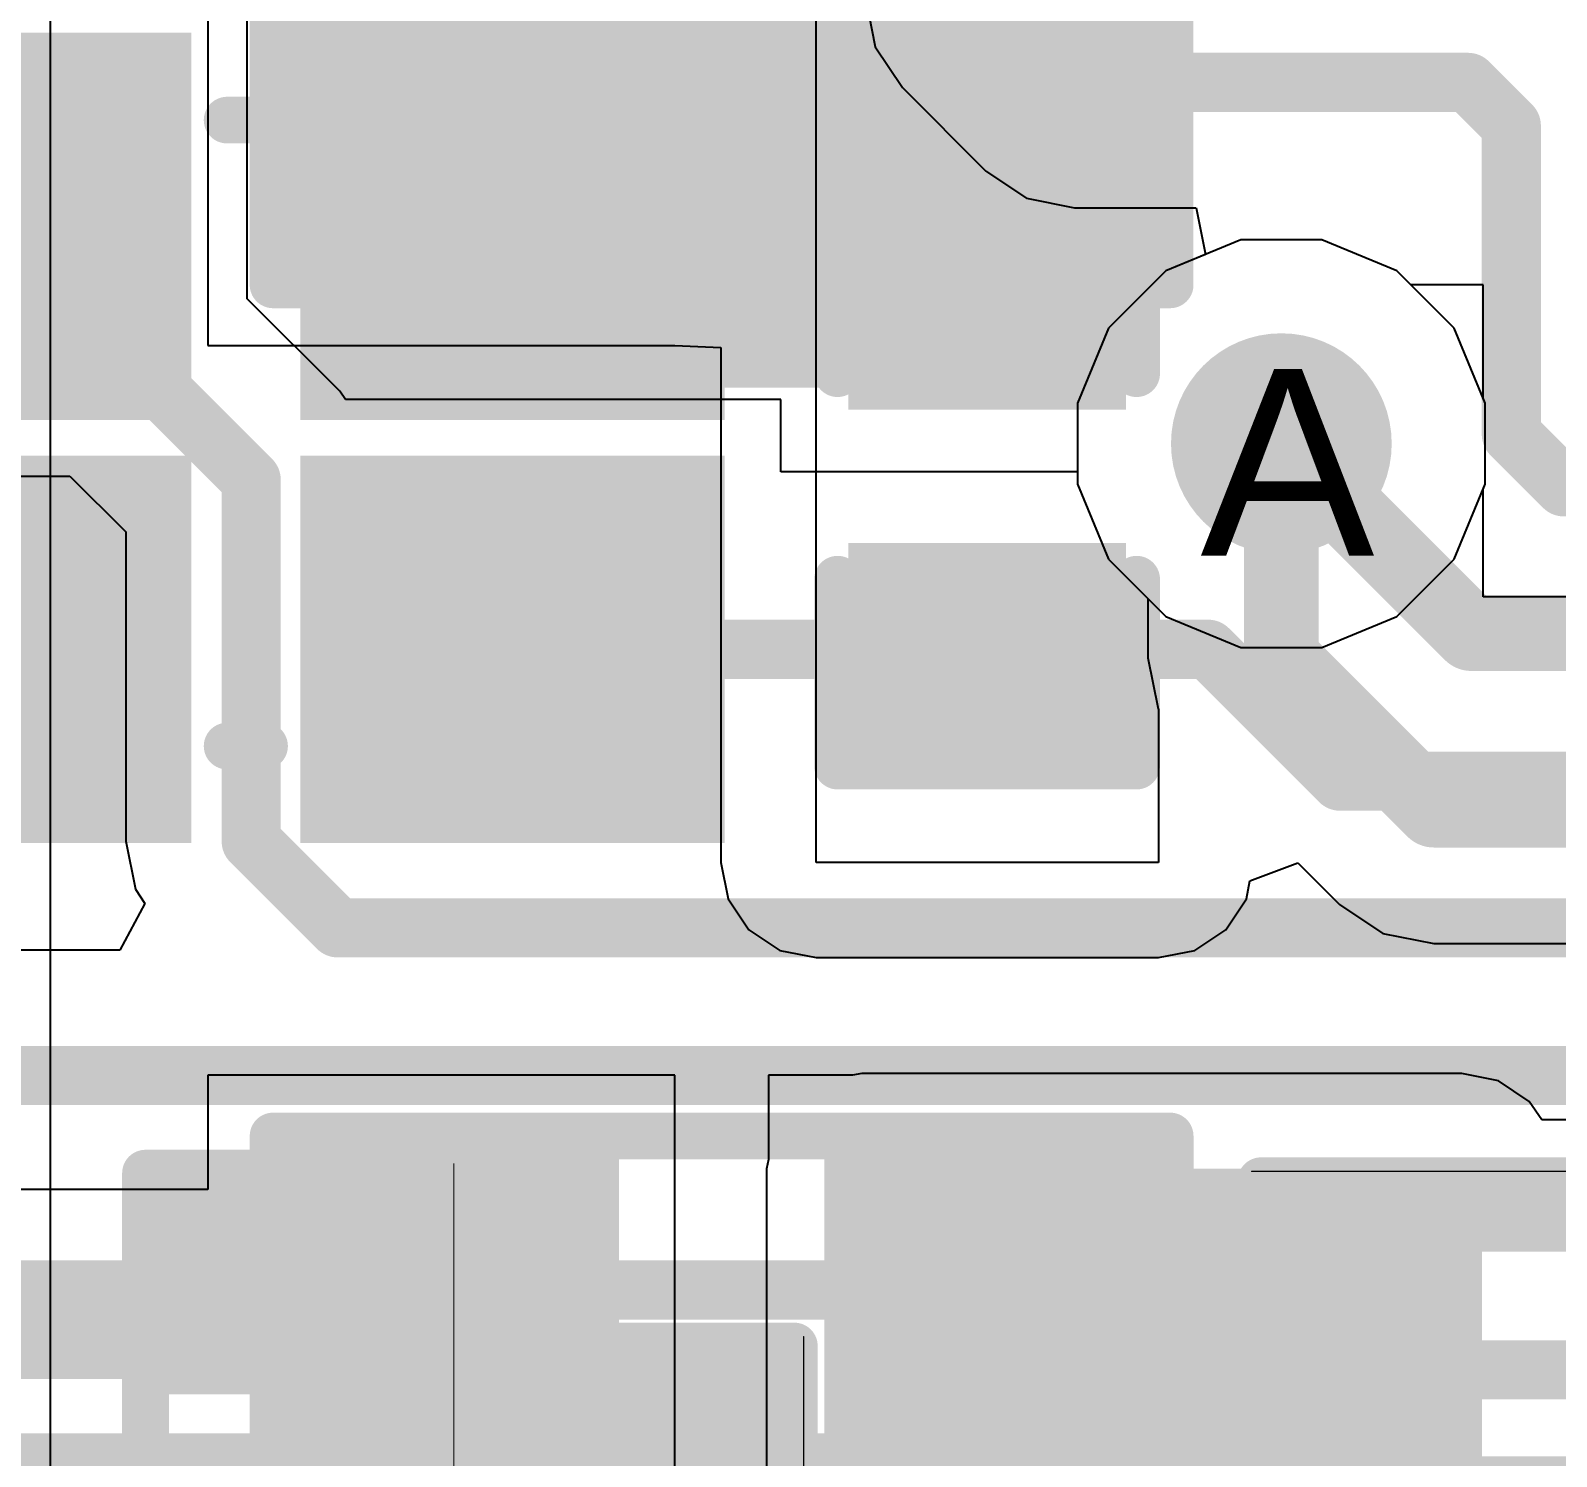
# Model space of a CAD drawing. Header units: inches. Extents: x 0 to 5271, y 0 to 5417.
# Drawn here: x 123.223 to 127.371, y 83.985 to 87.861 of the extents above; entities that cross this region are included whole.
import ezdxf

# ---------------------------------------------------------------- set-up
doc = ezdxf.new("R2010")
doc.units = ezdxf.units.IN
for name, color, linetype in [('Bottom Layer', 5, 'Continuous'), ('Bottom Overlay', 54, 'Continuous'), ('Bottom Paste', 16, 'Continuous'), ('Bottom Solder', 6, 'Continuous'), ('Drill Drawing', 1, 'Continuous'), ('L2_GND1', 16, 'Continuous'), ('L3_SIG1', 76, 'Continuous'), ('L4_PWR', 90, 'Continuous'), ('L5_GND2', 156, 'Continuous'), ('L6_SIG2', 130, 'Continuous'), ('L7_GND3', 216, 'Continuous'), ('Top Layer', 1, 'Continuous'), ('Top Overlay', 2, 'Continuous'), ('Top Paste', 8, 'Continuous'), ('Top Solder', 216, 'Continuous'), ('Via Holes', 16, 'Continuous')]:
    doc.layers.add(name, color=color, linetype=linetype)
doc.styles.add('Arial', font='', dxfattribs={"height": 0.2})
doc.styles.get('Arial').set_extended_font_data('Arial')

# ---------------------------------------------------------------- blocks, each defined once
blk = doc.blocks.new('R___0603_6')
at = {"layer": 'Top Layer'}
for points in [[(-0.381, 0.4445), (-0.381, -0.4445), (-1.143, -0.4445), (-1.143, 0.4445)], [(1.143, 0.4445), (1.143, -0.4445), (0.381, -0.4445), (0.381, 0.4445)]]:
    blk.add_hatch(color=1, dxfattribs=at).paths.add_polyline_path(points)
at = {"layer": 'Top Paste'}
for points in [[(-0.381, 0.4445), (-0.381, -0.4445), (-1.143, -0.4445), (-1.143, 0.4445)], [(1.143, 0.4445), (1.143, -0.4445), (0.381, -0.4445), (0.381, 0.4445)]]:
    blk.add_hatch(color=8, dxfattribs=at).paths.add_polyline_path(points)
at = {"layer": 'Top Solder'}
for points in [[(-0.2794, 0.5461), (-0.2794, -0.5461), (-1.2446, -0.5461), (-1.2446, 0.5461)], [(1.2446, 0.5461), (1.2446, -0.5461), (0.2794, -0.5461), (0.2794, 0.5461)]]:
    blk.add_hatch(color=216, dxfattribs=at).paths.add_polyline_path(points)
at = {"layer": 'Top Overlay'}
for points in [[(-1.2192, -0.5334, 0.127, 0.127, 0), (-1.2192, 0.5334, 0.127, 0.127, 0)], [(-1.2192, 0.5334, 0.127, 0.127, 0), (1.2192, 0.5334, 0.127, 0.127, 0)], [(1.2192, -0.5334, 0.127, 0.127, 0), (1.2192, 0.5334, 0.127, 0.127, 0)], [(-1.2192, -0.5334, 0.127, 0.127, 0), (1.2192, -0.5334, 0.127, 0.127, 0)]]:
    blk.add_lwpolyline(points, format="xyseb", dxfattribs=at)
for points in [[(-1.25095, 0.5334, 0.0635, 0.0635, 1), (-1.18745, 0.5334, 0.0635, 0.0635, 1)], [(-1.25095, 0.5334, 0.0635, 0.0635, 1), (-1.18745, 0.5334, 0.0635, 0.0635, 1)], [(1.18745, 0.5334, 0.0635, 0.0635, 1), (1.25095, 0.5334, 0.0635, 0.0635, 1)], [(1.18745, 0.5334, 0.0635, 0.0635, 1), (1.25095, 0.5334, 0.0635, 0.0635, 1)], [(-1.25095, -0.5334, 0.0635, 0.0635, 1), (-1.18745, -0.5334, 0.0635, 0.0635, 1)], [(-1.25095, -0.5334, 0.0635, 0.0635, 1), (-1.18745, -0.5334, 0.0635, 0.0635, 1)], [(1.18745, -0.5334, 0.0635, 0.0635, 1), (1.25095, -0.5334, 0.0635, 0.0635, 1)], [(1.18745, -0.5334, 0.0635, 0.0635, 1), (1.25095, -0.5334, 0.0635, 0.0635, 1)]]:
    blk.add_lwpolyline(points, format="xyseb", close=True, dxfattribs=at)
blk = doc.blocks.new('Q22FA12800090_B_413')
at = {"layer": 'Bottom Layer'}
for points in [[(-0.475, 1.575), (0.475, 1.575), (0.475, 0.725), (-0.475, 0.725)], [(0.975, 1.575), (1.925, 1.575), (1.925, 0.725), (0.975, 0.725)], [(-0.475, 0.425), (0.475, 0.425), (0.475, -0.425), (-0.475, -0.425)], [(0.975, 0.425), (1.925, 0.425), (1.925, -0.425), (0.975, -0.425)]]:
    blk.add_hatch(color=5, dxfattribs=at).paths.add_polyline_path(points)
at = {"layer": 'Bottom Paste'}
for points in [[(-0.475, 1.575), (0.475, 1.575), (0.475, 0.725), (-0.475, 0.725)], [(0.975, 1.575), (1.925, 1.575), (1.925, 0.725), (0.975, 0.725)], [(-0.475, 0.425), (0.475, 0.425), (0.475, -0.425), (-0.475, -0.425)], [(0.975, 0.425), (1.925, 0.425), (1.925, -0.425), (0.975, -0.425)]]:
    blk.add_hatch(color=16, dxfattribs=at).paths.add_polyline_path(points)
at = {"layer": 'Bottom Solder'}
for points in [[(-0.5766, 1.6766), (0.5766, 1.6766), (0.5766, 0.6234), (-0.5766, 0.6234)], [(0.8734, 1.6766), (2.0266, 1.6766), (2.0266, 0.6234), (0.8734, 0.6234)], [(-0.5766, 0.5266), (0.5766, 0.5266), (0.5766, -0.5266), (-0.5766, -0.5266)], [(0.8734, 0.5266), (2.0266, 0.5266), (2.0266, -0.5266), (0.8734, -0.5266)]]:
    blk.add_hatch(color=6, dxfattribs=at).paths.add_polyline_path(points)
at = {"layer": 'Bottom Overlay'}
for points in [[(0.7758, 1.4132, 0.127, 0.127, 0), (0.6742, 1.4132, 0.127, 0.127, 0)], [(-0.6974, 0.0416, 0.127, 0.127, 0), (-0.6974, -0.1108, 0.127, 0.127, 0)], [(-0.6212, -0.0346, 0.127, 0.127, 0), (-0.6974, 0.0416, 0.127, 0.127, 0)], [(-0.6212, -0.0346, 0.127, 0.127, 0), (-0.6974, -0.1108, 0.127, 0.127, 0)], [(0.7758, -0.2886, 0.127, 0.127, 0), (0.6742, -0.2886, 0.127, 0.127, 0)]]:
    blk.add_lwpolyline(points, format="xyseb", dxfattribs=at)
for points in [[(0.6425, 1.4132, 0.0635, 0.0635, 1), (0.706, 1.4132, 0.0635, 0.0635, 1)], [(0.7441, 1.4132, 0.0635, 0.0635, 1), (0.8076, 1.4132, 0.0635, 0.0635, 1)], [(-0.7291, 0.0416, 0.0635, 0.0635, 1), (-0.6656, 0.0416, 0.0635, 0.0635, 1)], [(-0.7291, 0.0416, 0.0635, 0.0635, 1), (-0.6656, 0.0416, 0.0635, 0.0635, 1)], [(-0.6529, -0.0346, 0.0635, 0.0635, 1), (-0.5894, -0.0346, 0.0635, 0.0635, 1)], [(-0.6529, -0.0346, 0.0635, 0.0635, 1), (-0.5894, -0.0346, 0.0635, 0.0635, 1)], [(-0.7291, -0.1108, 0.0635, 0.0635, 1), (-0.6656, -0.1108, 0.0635, 0.0635, 1)], [(-0.7291, -0.1108, 0.0635, 0.0635, 1), (-0.6656, -0.1108, 0.0635, 0.0635, 1)], [(0.6425, -0.2886, 0.0635, 0.0635, 1), (0.706, -0.2886, 0.0635, 0.0635, 1)], [(0.7441, -0.2886, 0.0635, 0.0635, 1), (0.8076, -0.2886, 0.0635, 0.0635, 1)]]:
    blk.add_lwpolyline(points, format="xyseb", close=True, dxfattribs=at)
blk = doc.blocks.new('RES_0402_B_433')
at = {"layer": 'Bottom Layer'}
for points in [[(-0.2413, 0.3175), (-0.2413, -0.3175), (-0.6985, -0.3175), (-0.6985, 0.3175)], [(0.6985, 0.3175), (0.6985, -0.3175), (0.2413, -0.3175), (0.2413, 0.3175)]]:
    blk.add_hatch(color=5, dxfattribs=at).paths.add_polyline_path(points)
at = {"layer": 'Bottom Paste'}
for points in [[(-0.2413, 0.3175), (-0.2413, -0.3175), (-0.6985, -0.3175), (-0.6985, 0.3175)], [(0.6985, 0.3175), (0.6985, -0.3175), (0.2413, -0.3175), (0.2413, 0.3175)]]:
    blk.add_hatch(color=16, dxfattribs=at).paths.add_polyline_path(points)
at = {"layer": 'Bottom Solder'}
for points in [[(-0.1863, 0.3725), (-0.1863, -0.3725), (-0.7535, -0.3725), (-0.7535, 0.3725)], [(0.7535, 0.3725), (0.7535, -0.3725), (0.1863, -0.3725), (0.1863, 0.3725)]]:
    blk.add_hatch(color=6, dxfattribs=at).paths.add_polyline_path(points)
at = {"layer": 'Bottom Overlay'}
for points in [[(-0.7874, -0.4064, 0.127, 0.127, 0), (-0.7874, 0.4064, 0.127, 0.127, 0)], [(0.7874, 0.4064, 0.127, 0.127, 0), (-0.7874, 0.4064, 0.127, 0.127, 0)], [(0.7874, -0.4064, 0.127, 0.127, 0), (0.7874, 0.4064, 0.127, 0.127, 0)], [(0.8128, 0.4318, 0.00323, 0.00323, 0), (-0.8128, 0.4318, 0.00323, 0.00323, 0)], [(0.7874, -0.4064, 0.127, 0.127, 0), (-0.7874, -0.4064, 0.127, 0.127, 0)]]:
    blk.add_lwpolyline(points, format="xyseb", dxfattribs=at)
for points in [[(-0.8191, 0.4064, 0.0635, 0.0635, 1), (-0.7556, 0.4064, 0.0635, 0.0635, 1)], [(-0.8191, 0.4064, 0.0635, 0.0635, 1), (-0.7556, 0.4064, 0.0635, 0.0635, 1)], [(0.7557, 0.4064, 0.0635, 0.0635, 1), (0.8192, 0.4064, 0.0635, 0.0635, 1)], [(0.7557, 0.4064, 0.0635, 0.0635, 1), (0.8192, 0.4064, 0.0635, 0.0635, 1)], [(-0.8136, 0.4318, 0.00161, 0.00161, 1), (-0.812, 0.4318, 0.00161, 0.00161, 1)], [(0.812, 0.4318, 0.00161, 0.00161, 1), (0.8136, 0.4318, 0.00161, 0.00161, 1)], [(-0.8191, -0.4064, 0.0635, 0.0635, 1), (-0.7556, -0.4064, 0.0635, 0.0635, 1)], [(-0.8191, -0.4064, 0.0635, 0.0635, 1), (-0.7556, -0.4064, 0.0635, 0.0635, 1)], [(0.7557, -0.4064, 0.0635, 0.0635, 1), (0.8192, -0.4064, 0.0635, 0.0635, 1)], [(0.7557, -0.4064, 0.0635, 0.0635, 1), (0.8192, -0.4064, 0.0635, 0.0635, 1)]]:
    blk.add_lwpolyline(points, format="xyseb", close=True, dxfattribs=at)
blk = doc.blocks.new('RES_0402_B_434')
at = {"layer": 'Bottom Layer'}
for points in [[(-0.2413, 0.3175), (-0.2413, -0.3175), (-0.6985, -0.3175), (-0.6985, 0.3175)], [(0.6985, 0.3175), (0.6985, -0.3175), (0.2413, -0.3175), (0.2413, 0.3175)]]:
    blk.add_hatch(color=5, dxfattribs=at).paths.add_polyline_path(points)
at = {"layer": 'Bottom Paste'}
for points in [[(-0.2413, 0.3175), (-0.2413, -0.3175), (-0.6985, -0.3175), (-0.6985, 0.3175)], [(0.6985, 0.3175), (0.6985, -0.3175), (0.2413, -0.3175), (0.2413, 0.3175)]]:
    blk.add_hatch(color=16, dxfattribs=at).paths.add_polyline_path(points)
at = {"layer": 'Bottom Solder'}
for points in [[(-0.1863, 0.3725), (-0.1863, -0.3725), (-0.7535, -0.3725), (-0.7535, 0.3725)], [(0.7535, 0.3725), (0.7535, -0.3725), (0.1863, -0.3725), (0.1863, 0.3725)]]:
    blk.add_hatch(color=6, dxfattribs=at).paths.add_polyline_path(points)
at = {"layer": 'Bottom Overlay'}
for points in [[(-0.7874, -0.4064, 0.127, 0.127, 0), (-0.7874, 0.4064, 0.127, 0.127, 0)], [(0.7874, 0.4064, 0.127, 0.127, 0), (-0.7874, 0.4064, 0.127, 0.127, 0)], [(0.7874, -0.4064, 0.127, 0.127, 0), (0.7874, 0.4064, 0.127, 0.127, 0)], [(0.8128, 0.4318, 0.00323, 0.00323, 0), (-0.8128, 0.4318, 0.00323, 0.00323, 0)], [(0.7874, -0.4064, 0.127, 0.127, 0), (-0.7874, -0.4064, 0.127, 0.127, 0)]]:
    blk.add_lwpolyline(points, format="xyseb", dxfattribs=at)
for points in [[(-0.8192, 0.4064, 0.0635, 0.0635, 1), (-0.7557, 0.4064, 0.0635, 0.0635, 1)], [(-0.8192, 0.4064, 0.0635, 0.0635, 1), (-0.7557, 0.4064, 0.0635, 0.0635, 1)], [(0.7556, 0.4064, 0.0635, 0.0635, 1), (0.8191, 0.4064, 0.0635, 0.0635, 1)], [(0.7556, 0.4064, 0.0635, 0.0635, 1), (0.8191, 0.4064, 0.0635, 0.0635, 1)], [(-0.8136, 0.4318, 0.00161, 0.00161, 1), (-0.812, 0.4318, 0.00161, 0.00161, 1)], [(0.812, 0.4318, 0.00161, 0.00161, 1), (0.8136, 0.4318, 0.00161, 0.00161, 1)], [(-0.8192, -0.4064, 0.0635, 0.0635, 1), (-0.7557, -0.4064, 0.0635, 0.0635, 1)], [(-0.8192, -0.4064, 0.0635, 0.0635, 1), (-0.7557, -0.4064, 0.0635, 0.0635, 1)], [(0.7556, -0.4064, 0.0635, 0.0635, 1), (0.8191, -0.4064, 0.0635, 0.0635, 1)], [(0.7556, -0.4064, 0.0635, 0.0635, 1), (0.8191, -0.4064, 0.0635, 0.0635, 1)]]:
    blk.add_lwpolyline(points, format="xyseb", close=True, dxfattribs=at)
blk = doc.blocks.new('RES_0603_436')
at = {"layer": 'Top Layer'}
for points in [[(-0.381, 0.4445), (-0.381, -0.4445), (-1.143, -0.4445), (-1.143, 0.4445)], [(1.143, 0.4445), (1.143, -0.4445), (0.381, -0.4445), (0.381, 0.4445)]]:
    blk.add_hatch(color=1, dxfattribs=at).paths.add_polyline_path(points)
at = {"layer": 'Top Paste'}
for points in [[(-0.381, 0.4445), (-0.381, -0.4445), (-1.143, -0.4445), (-1.143, 0.4445)], [(1.143, 0.4445), (1.143, -0.4445), (0.381, -0.4445), (0.381, 0.4445)]]:
    blk.add_hatch(color=8, dxfattribs=at).paths.add_polyline_path(points)
at = {"layer": 'Top Solder'}
for points in [[(-0.2794, 0.5461), (-0.2794, -0.5461), (-1.2446, -0.5461), (-1.2446, 0.5461)], [(1.2446, 0.5461), (1.2446, -0.5461), (0.2794, -0.5461), (0.2794, 0.5461)]]:
    blk.add_hatch(color=216, dxfattribs=at).paths.add_polyline_path(points)
at = {"layer": 'Top Overlay'}
for points in [[(-1.2192, 0.5334, 0.127, 0.127, 0), (1.2192, 0.5334, 0.127, 0.127, 0)], [(-1.2192, -0.5334, 0.127, 0.127, 0), (-1.2192, 0.5334, 0.127, 0.127, 0)], [(1.2192, -0.5334, 0.127, 0.127, 0), (1.2192, 0.5334, 0.127, 0.127, 0)], [(-1.2192, -0.5334, 0.127, 0.127, 0), (1.2192, -0.5334, 0.127, 0.127, 0)]]:
    blk.add_lwpolyline(points, format="xyseb", dxfattribs=at)
for points in [[(-1.2509, 0.5334, 0.0635, 0.0635, 1), (-1.1874, 0.5334, 0.0635, 0.0635, 1)], [(-1.2509, 0.5334, 0.0635, 0.0635, 1), (-1.1874, 0.5334, 0.0635, 0.0635, 1)], [(1.1875, 0.5334, 0.0635, 0.0635, 1), (1.251, 0.5334, 0.0635, 0.0635, 1)], [(1.1875, 0.5334, 0.0635, 0.0635, 1), (1.251, 0.5334, 0.0635, 0.0635, 1)], [(-1.2509, -0.5334, 0.0635, 0.0635, 1), (-1.1874, -0.5334, 0.0635, 0.0635, 1)], [(-1.2509, -0.5334, 0.0635, 0.0635, 1), (-1.1874, -0.5334, 0.0635, 0.0635, 1)], [(1.1875, -0.5334, 0.0635, 0.0635, 1), (1.251, -0.5334, 0.0635, 0.0635, 1)], [(1.1875, -0.5334, 0.0635, 0.0635, 1), (1.251, -0.5334, 0.0635, 0.0635, 1)]]:
    blk.add_lwpolyline(points, format="xyseb", close=True, dxfattribs=at)
blk = doc.blocks.new('RES_0402_441')
at = {"layer": 'Top Layer'}
for points in [[(-0.6985, -0.3175), (-0.6985, 0.3175), (-0.2413, 0.3175), (-0.2413, -0.3175)], [(0.2413, -0.3175), (0.2413, 0.3175), (0.6985, 0.3175), (0.6985, -0.3175)]]:
    blk.add_hatch(color=1, dxfattribs=at).paths.add_polyline_path(points)
at = {"layer": 'Top Paste'}
for points in [[(-0.6985, -0.3175), (-0.6985, 0.3175), (-0.2413, 0.3175), (-0.2413, -0.3175)], [(0.2413, -0.3175), (0.2413, 0.3175), (0.6985, 0.3175), (0.6985, -0.3175)]]:
    blk.add_hatch(color=8, dxfattribs=at).paths.add_polyline_path(points)
at = {"layer": 'Top Solder'}
for points in [[(-0.7535, -0.3725), (-0.7535, 0.3725), (-0.1863, 0.3725), (-0.1863, -0.3725)], [(0.1863, -0.3725), (0.1863, 0.3725), (0.7535, 0.3725), (0.7535, -0.3725)]]:
    blk.add_hatch(color=216, dxfattribs=at).paths.add_polyline_path(points)
at = {"layer": 'Top Overlay'}
for points in [[(-0.7874, 0.4064, 0.127, 0.127, 0), (-0.7874, -0.4064, 0.127, 0.127, 0)], [(0.7874, 0.4064, 0.127, 0.127, 0), (-0.7874, 0.4064, 0.127, 0.127, 0)], [(0.7874, 0.4064, 0.127, 0.127, 0), (0.7874, -0.4064, 0.127, 0.127, 0)], [(0.7874, -0.4064, 0.127, 0.127, 0), (-0.7874, -0.4064, 0.127, 0.127, 0)], [(0.8128, -0.4318, 0.00323, 0.00323, 0), (-0.8128, -0.4318, 0.00323, 0.00323, 0)]]:
    blk.add_lwpolyline(points, format="xyseb", dxfattribs=at)
for points in [[(-0.8192, 0.4064, 0.0635, 0.0635, 1), (-0.7557, 0.4064, 0.0635, 0.0635, 1)], [(-0.8192, 0.4064, 0.0635, 0.0635, 1), (-0.7557, 0.4064, 0.0635, 0.0635, 1)], [(0.7556, 0.4064, 0.0635, 0.0635, 1), (0.8191, 0.4064, 0.0635, 0.0635, 1)], [(0.7556, 0.4064, 0.0635, 0.0635, 1), (0.8191, 0.4064, 0.0635, 0.0635, 1)], [(-0.8192, -0.4064, 0.0635, 0.0635, 1), (-0.7557, -0.4064, 0.0635, 0.0635, 1)], [(-0.8192, -0.4064, 0.0635, 0.0635, 1), (-0.7557, -0.4064, 0.0635, 0.0635, 1)], [(0.7556, -0.4064, 0.0635, 0.0635, 1), (0.8191, -0.4064, 0.0635, 0.0635, 1)], [(0.7556, -0.4064, 0.0635, 0.0635, 1), (0.8191, -0.4064, 0.0635, 0.0635, 1)], [(-0.8136, -0.4318, 0.00161, 0.00161, 1), (-0.812, -0.4318, 0.00161, 0.00161, 1)], [(0.812, -0.4318, 0.00161, 0.00161, 1), (0.8136, -0.4318, 0.00161, 0.00161, 1)]]:
    blk.add_lwpolyline(points, format="xyseb", close=True, dxfattribs=at)
blk = doc.blocks.new('CAP_0402_B_586')
at = {"layer": 'Bottom Layer'}
for points in [[(-0.2412, 0.3175), (-0.2412, -0.3175), (-0.6984, -0.3175), (-0.6984, 0.3175)], [(0.6986, 0.3175), (0.6986, -0.3175), (0.2414, -0.3175), (0.2414, 0.3175)]]:
    blk.add_hatch(color=5, dxfattribs=at).paths.add_polyline_path(points)
at = {"layer": 'Bottom Paste'}
for points in [[(-0.2412, 0.3175), (-0.2412, -0.3175), (-0.6984, -0.3175), (-0.6984, 0.3175)], [(0.6986, 0.3175), (0.6986, -0.3175), (0.2414, -0.3175), (0.2414, 0.3175)]]:
    blk.add_hatch(color=16, dxfattribs=at).paths.add_polyline_path(points)
at = {"layer": 'Bottom Solder'}
for points in [[(-0.1812, 0.3775), (-0.1812, -0.3775), (-0.7584, -0.3775), (-0.7584, 0.3775)], [(0.7586, 0.3775), (0.7586, -0.3775), (0.1814, -0.3775), (0.1814, 0.3775)]]:
    blk.add_hatch(color=6, dxfattribs=at).paths.add_polyline_path(points)
at = {"layer": 'Bottom Overlay'}
for points in [[(-0.2793, 0.4064, 0.127, 0.127, 0), (-0.7873, 0.4064, 0.127, 0.127, 0)], [(-0.7873, -0.4064, 0.127, 0.127, 0), (-0.7873, 0.4064, 0.127, 0.127, 0)], [(0.7875, 0.4064, 0.127, 0.127, 0), (0.2795, 0.4064, 0.127, 0.127, 0)], [(0.7875, -0.4064, 0.127, 0.127, 0), (0.7875, 0.4064, 0.127, 0.127, 0)], [(-0.2793, -0.4064, 0.127, 0.127, 0), (-0.7873, -0.4064, 0.127, 0.127, 0)], [(0.7875, -0.4064, 0.127, 0.127, 0), (0.2795, -0.4064, 0.127, 0.127, 0)]]:
    blk.add_lwpolyline(points, format="xyseb", dxfattribs=at)
for points in [[(-0.8191, 0.4064, 0.0635, 0.0635, 1), (-0.7556, 0.4064, 0.0635, 0.0635, 1)], [(-0.8191, 0.4064, 0.0635, 0.0635, 1), (-0.7556, 0.4064, 0.0635, 0.0635, 1)], [(-0.3111, 0.4064, 0.0635, 0.0635, 1), (-0.2476, 0.4064, 0.0635, 0.0635, 1)], [(0.2477, 0.4064, 0.0635, 0.0635, 1), (0.3112, 0.4064, 0.0635, 0.0635, 1)], [(0.7557, 0.4064, 0.0635, 0.0635, 1), (0.8192, 0.4064, 0.0635, 0.0635, 1)], [(0.7557, 0.4064, 0.0635, 0.0635, 1), (0.8192, 0.4064, 0.0635, 0.0635, 1)], [(-0.8191, -0.4064, 0.0635, 0.0635, 1), (-0.7556, -0.4064, 0.0635, 0.0635, 1)], [(-0.8191, -0.4064, 0.0635, 0.0635, 1), (-0.7556, -0.4064, 0.0635, 0.0635, 1)], [(-0.3111, -0.4064, 0.0635, 0.0635, 1), (-0.2476, -0.4064, 0.0635, 0.0635, 1)], [(0.2477, -0.4064, 0.0635, 0.0635, 1), (0.3112, -0.4064, 0.0635, 0.0635, 1)], [(0.7557, -0.4064, 0.0635, 0.0635, 1), (0.8192, -0.4064, 0.0635, 0.0635, 1)], [(0.7557, -0.4064, 0.0635, 0.0635, 1), (0.8192, -0.4064, 0.0635, 0.0635, 1)]]:
    blk.add_lwpolyline(points, format="xyseb", close=True, dxfattribs=at)

msp = doc.modelspace()

# ---------------------------------------------------------------- hatches: boundary and pattern name
at = {"layer": 'Bottom Layer'}
for points in [[(124.34, 87.17), (125.4045, 87.17), (125.4045, 90.7422), (124.34, 90.7422)], [(123.9901, 86.8905), (126.0395, 86.8905), (126.0395, 87.3742), (123.9901, 87.3742)], [(121.6625, 85.7543), (123.3155, 85.7543), (123.3155, 86.663), (121.6625, 86.663)]]:
    msp.add_hatch(color=5, dxfattribs=at).paths.add_polyline_path(points)
h = msp.add_hatch(color=5, dxfattribs=at)
edge = h.paths.add_edge_path()
edge.add_arc((126.6235, 86.7383), 0.3, 0, 360)
at = {"layer": 'L2_GND1'}
h = msp.add_hatch(color=16, dxfattribs=at)
edge = h.paths.add_edge_path()
edge.add_arc((126.6235, 86.7383), 0.3, 0, 360)
at = {"layer": 'L3_SIG1'}
h = msp.add_hatch(color=76, dxfattribs=at)
edge = h.paths.add_edge_path()
edge.add_arc((126.6235, 86.7383), 0.3, 0, 360)
at = {"layer": 'L4_PWR'}
h = msp.add_hatch(color=90, dxfattribs=at)
edge = h.paths.add_edge_path()
edge.add_arc((126.6235, 86.7383), 0.3, 0, 360)
at = {"layer": 'L5_GND2'}
h = msp.add_hatch(color=156, dxfattribs=at)
edge = h.paths.add_edge_path()
edge.add_arc((126.6235, 86.7383), 0.3, 0, 360)
at = {"layer": 'L6_SIG2'}
h = msp.add_hatch(color=130, dxfattribs=at)
edge = h.paths.add_edge_path()
edge.add_arc((126.6235, 86.7383), 0.3, 0, 360)
at = {"layer": 'L7_GND3'}
h = msp.add_hatch(color=216, dxfattribs=at)
edge = h.paths.add_edge_path()
edge.add_arc((126.6235, 86.7383), 0.3, 0, 360)
at = {"layer": 'Top Layer'}
h = msp.add_hatch(color=1, dxfattribs=at)
edge = h.paths.add_edge_path()
edge.add_arc((126.6235, 86.7383), 0.3, 0, 360)
msp.add_hatch(color=1, dxfattribs=at).paths.add_polyline_path([(125.483, 83.8781), (127.1143, 83.8781), (127.1143, 84.7671), (125.483, 84.7671)])
at = {"layer": 'Via Holes'}
h = msp.add_hatch(color=7, dxfattribs=at)
edge = h.paths.add_edge_path()
edge.add_arc((126.6235, 86.7383), 0.15, 0, 360)

# ---------------------------------------------------------------- linework, layer by layer
at = {"layer": 'Bottom Layer'}
for p, q in [((123.8127, 87.1324), (123.8127, 88.0083)), ((125.4937, 87.9475), (125.5196, 87.817)), ((125.5196, 87.817), (125.5935, 87.7064)), ((125.5935, 87.7064), (125.8205, 87.4794)), ((125.8205, 87.4794), (125.9311, 87.4055)), ((125.9311, 87.4055), (126.0616, 87.3795)), ((126.0616, 87.3795), (126.3919, 87.3795)), ((126.3919, 87.3795), (126.4172, 87.2525)), ((126.4172, 87.2525), (126.3097, 87.208)), ((126.3097, 87.208), (126.1538, 87.0522)), ((124.0644, 86.8808), (123.8127, 87.1324)), ((126.1538, 87.0522), (126.0695, 86.8485)), ((124.0794, 86.8583), (124.0644, 86.8808)), ((125.2627, 86.8583), (124.0794, 86.8583)), ((125.2627, 86.6619), (125.2627, 86.8583)), ((126.0695, 86.8485), (126.0695, 86.6619)), ((126.0695, 86.6619), (125.2627, 86.6619)), ((122.3547, 86.6503), (123.3305, 86.6503)), ((123.3305, 86.6503), (123.4824, 86.4985)), ((123.4824, 86.4985), (123.4824, 85.6572)), ((123.4824, 85.6572), (123.5083, 85.5267)), ((123.5083, 85.5267), (123.5339, 85.4884)), ((123.5339, 85.4884), (123.466, 85.3614)), ((123.466, 85.3614), (122.875, 85.3614))]:
    msp.add_line(p, q, dxfattribs=at)
for points in [[(125.8346, 87.9475, 0.1608, 0.1608, 0), (126.0616, 87.7205, 0.1608, 0.1608, 0)], [(126.0616, 87.7205, 0.1608, 0.1608, 0), (127.1309, 87.7205, 0.1608, 0.1608, 0)], [(127.1309, 87.7205, 0.1608, 0.1608, 0), (127.2486, 87.6028, 0.1608, 0.1608, 0)], [(127.2486, 86.7637, 0.1608, 0.1608, 0), (127.2486, 87.6028, 0.1608, 0.1608, 0)], [(123.0888, 87.3742, 0.1608, 0.1608, 0), (123.8233, 86.6397, 0.1608, 0.1608, 0)], [(126.5981, 86.7637, 0.2032, 0.2032, 0), (126.6235, 86.7383, 0.2032, 0.2032, 0)], [(126.6235, 86.7383, 0.2032, 0.2032, 0), (127.1399, 86.2219, 0.2032, 0.2032, 0)], [(127.2486, 86.7637, 0.1608, 0.1608, 0), (127.3917, 86.6207, 0.1608, 0.1608, 0)], [(123.8233, 85.6572, 0.1608, 0.1608, 0), (123.8233, 86.6397, 0.1608, 0.1608, 0)], [(127.3917, 86.6207, 0.1608, 0.1608, 0), (127.9068, 86.6207, 0.1608, 0.1608, 0)], [(127.1399, 86.2219, 0.2032, 0.2032, 0), (127.9068, 86.2219, 0.2032, 0.2032, 0)], [(124.5337, 86.1793, 0.1608, 0.1608, 0), (125.8236, 86.1793, 0.1608, 0.1608, 0)], [(125.8236, 86.1793, 0.1608, 0.1608, 0), (126.4245, 86.1793, 0.1608, 0.1608, 0)], [(126.4245, 86.1793, 0.1608, 0.1608, 0), (126.7832, 85.8206, 0.1608, 0.1608, 0)], [(126.7832, 85.8206, 0.1608, 0.1608, 0), (127.9068, 85.8206, 0.1608, 0.1608, 0)], [(123.8233, 85.6572, 0.1608, 0.1608, 0), (124.0587, 85.4218, 0.1608, 0.1608, 0)], [(124.0587, 85.4218, 0.1608, 0.1608, 0), (127.9068, 85.4218, 0.1608, 0.1608, 0)], [(122.875, 85.0205, 0.1608, 0.1608, 0), (127.9068, 85.0205, 0.1608, 0.1608, 0)], [(126.4475, 84.4375, 0.1608, 0.1608, 0), (126.6317, 84.6217, 0.1608, 0.1608, 0)], [(126.6317, 84.6217, 0.1608, 0.1608, 0), (127.9068, 84.6217, 0.1608, 0.1608, 0)], [(122.699, 84.4375, 0.1608, 0.1608, 0), (123.9423, 84.4375, 0.1608, 0.1608, 0)], [(123.9423, 84.4375, 0.1608, 0.1608, 0), (126.4475, 84.4375, 0.1608, 0.1608, 0)], [(126.5095, 83.9676, 0.1608, 0.1608, 0), (126.7623, 84.2204, 0.1608, 0.1608, 0)], [(126.7623, 84.2204, 0.1608, 0.1608, 0), (127.9068, 84.2204, 0.1608, 0.1608, 0)], [(122.6617, 83.9676, 0.1608, 0.1608, 0), (124.8932, 83.9676, 0.1608, 0.1608, 0)], [(124.8932, 83.9676, 0.1608, 0.1608, 0), (126.5095, 83.9676, 0.1608, 0.1608, 0)]]:
    msp.add_lwpolyline(points, format="xyseb", dxfattribs=at)
for points in [[(126.0214, 87.7205, 0.0804, 0.0804, 1), (126.1018, 87.7205, 0.0804, 0.0804, 1)], [(126.0214, 87.7205, 0.0804, 0.0804, 1), (126.1018, 87.7205, 0.0804, 0.0804, 1)], [(127.0907, 87.7205, 0.0804, 0.0804, 1), (127.1711, 87.7205, 0.0804, 0.0804, 1)], [(127.0907, 87.7205, 0.0804, 0.0804, 1), (127.1711, 87.7205, 0.0804, 0.0804, 1)], [(127.2084, 87.6028, 0.0804, 0.0804, 1), (127.2888, 87.6028, 0.0804, 0.0804, 1)], [(127.2084, 87.6028, 0.0804, 0.0804, 1), (127.2888, 87.6028, 0.0804, 0.0804, 1)], [(126.5473, 86.7637, 0.1016, 0.1016, 1), (126.6489, 86.7637, 0.1016, 0.1016, 1)], [(126.5727, 86.7383, 0.1016, 0.1016, 1), (126.6743, 86.7383, 0.1016, 0.1016, 1)], [(126.5727, 86.7383, 0.1016, 0.1016, 1), (126.6743, 86.7383, 0.1016, 0.1016, 1)], [(127.2084, 86.7637, 0.0804, 0.0804, 1), (127.2888, 86.7637, 0.0804, 0.0804, 1)], [(127.2084, 86.7637, 0.0804, 0.0804, 1), (127.2888, 86.7637, 0.0804, 0.0804, 1)], [(123.7831, 86.6397, 0.0804, 0.0804, 1), (123.8635, 86.6397, 0.0804, 0.0804, 1)], [(123.7831, 86.6397, 0.0804, 0.0804, 1), (123.8635, 86.6397, 0.0804, 0.0804, 1)], [(127.3515, 86.6207, 0.0804, 0.0804, 1), (127.4319, 86.6207, 0.0804, 0.0804, 1)], [(127.3515, 86.6207, 0.0804, 0.0804, 1), (127.4319, 86.6207, 0.0804, 0.0804, 1)], [(127.0891, 86.2219, 0.1016, 0.1016, 1), (127.1907, 86.2219, 0.1016, 0.1016, 1)], [(127.0891, 86.2219, 0.1016, 0.1016, 1), (127.1907, 86.2219, 0.1016, 0.1016, 1)], [(124.4935, 86.1793, 0.0804, 0.0804, 1), (124.5739, 86.1793, 0.0804, 0.0804, 1)], [(125.7834, 86.1793, 0.0804, 0.0804, 1), (125.8638, 86.1793, 0.0804, 0.0804, 1)], [(125.7834, 86.1793, 0.0804, 0.0804, 1), (125.8638, 86.1793, 0.0804, 0.0804, 1)], [(126.3843, 86.1793, 0.0804, 0.0804, 1), (126.4647, 86.1793, 0.0804, 0.0804, 1)], [(126.3843, 86.1793, 0.0804, 0.0804, 1), (126.4647, 86.1793, 0.0804, 0.0804, 1)], [(126.743, 85.8206, 0.0804, 0.0804, 1), (126.8234, 85.8206, 0.0804, 0.0804, 1)], [(126.743, 85.8206, 0.0804, 0.0804, 1), (126.8234, 85.8206, 0.0804, 0.0804, 1)], [(123.7831, 85.6572, 0.0804, 0.0804, 1), (123.8635, 85.6572, 0.0804, 0.0804, 1)], [(123.7831, 85.6572, 0.0804, 0.0804, 1), (123.8635, 85.6572, 0.0804, 0.0804, 1)], [(124.0185, 85.4218, 0.0804, 0.0804, 1), (124.0989, 85.4218, 0.0804, 0.0804, 1)], [(124.0185, 85.4218, 0.0804, 0.0804, 1), (124.0989, 85.4218, 0.0804, 0.0804, 1)], [(126.5915, 84.6217, 0.0804, 0.0804, 1), (126.6719, 84.6217, 0.0804, 0.0804, 1)], [(126.5915, 84.6217, 0.0804, 0.0804, 1), (126.6719, 84.6217, 0.0804, 0.0804, 1)], [(123.9021, 84.4375, 0.0804, 0.0804, 1), (123.9825, 84.4375, 0.0804, 0.0804, 1)], [(123.9021, 84.4375, 0.0804, 0.0804, 1), (123.9825, 84.4375, 0.0804, 0.0804, 1)], [(126.4073, 84.4375, 0.0804, 0.0804, 1), (126.4877, 84.4375, 0.0804, 0.0804, 1)], [(126.4073, 84.4375, 0.0804, 0.0804, 1), (126.4877, 84.4375, 0.0804, 0.0804, 1)], [(126.7221, 84.2204, 0.0804, 0.0804, 1), (126.8025, 84.2204, 0.0804, 0.0804, 1)], [(126.7221, 84.2204, 0.0804, 0.0804, 1), (126.8025, 84.2204, 0.0804, 0.0804, 1)], [(124.853, 83.9676, 0.0804, 0.0804, 1), (124.9334, 83.9676, 0.0804, 0.0804, 1)], [(124.853, 83.9676, 0.0804, 0.0804, 1), (124.9334, 83.9676, 0.0804, 0.0804, 1)], [(126.4693, 83.9676, 0.0804, 0.0804, 1), (126.5497, 83.9676, 0.0804, 0.0804, 1)], [(126.4693, 83.9676, 0.0804, 0.0804, 1), (126.5497, 83.9676, 0.0804, 0.0804, 1)]]:
    msp.add_lwpolyline(points, format="xyseb", close=True, dxfattribs=at)
at = {"layer": 'L2_GND1'}
for p, q in [((126.5133, 87.2923), (126.3097, 87.208)), ((126.7337, 87.2923), (126.5133, 87.2923)), ((126.9373, 87.208), (126.7337, 87.2923)), ((126.3097, 87.208), (126.1538, 87.0522)), ((127.0931, 87.0522), (126.9373, 87.208)), ((126.1538, 87.0522), (126.0695, 86.8485)), ((127.1775, 86.8485), (127.0931, 87.0522)), ((126.0695, 86.8485), (126.0695, 86.6281)), ((127.1775, 86.6281), (127.1775, 86.8485)), ((126.0695, 86.6281), (126.1538, 86.4245)), ((127.0931, 86.4245), (127.1775, 86.6281)), ((126.1538, 86.4245), (126.3097, 86.2687)), ((126.9373, 86.2687), (127.0931, 86.4245)), ((126.3097, 86.2687), (126.5133, 86.1843)), ((126.7337, 86.1843), (126.9373, 86.2687)), ((126.5133, 86.1843), (126.7337, 86.1843))]:
    msp.add_line(p, q, dxfattribs=at)
at = {"layer": 'L4_PWR'}
for p, q in [((126.5133, 87.2923), (126.3097, 87.208)), ((126.7337, 87.2923), (126.5133, 87.2923)), ((126.9373, 87.208), (126.7337, 87.2923)), ((126.3097, 87.208), (126.1538, 87.0522)), ((127.0931, 87.0522), (126.9373, 87.208)), ((126.1538, 87.0522), (126.0695, 86.8485)), ((127.1775, 86.8485), (127.0931, 87.0522)), ((126.0695, 86.8485), (126.0695, 86.6281)), ((127.1775, 86.6281), (127.1775, 86.8485)), ((126.0695, 86.6281), (126.1538, 86.4245)), ((127.0931, 86.4245), (127.1775, 86.6281)), ((126.1538, 86.4245), (126.3097, 86.2687)), ((126.9373, 86.2687), (127.0931, 86.4245)), ((126.3097, 86.2687), (126.5133, 86.1843)), ((126.7337, 86.1843), (126.9373, 86.2687)), ((126.5133, 86.1843), (126.7337, 86.1843))]:
    msp.add_line(p, q, dxfattribs=at)
at = {"layer": 'L5_GND2'}
for p, q in [((126.5133, 87.2923), (126.3097, 87.208)), ((126.7337, 87.2923), (126.5133, 87.2923)), ((126.9373, 87.208), (126.7337, 87.2923)), ((126.3097, 87.208), (126.1538, 87.0522)), ((127.0931, 87.0522), (126.9373, 87.208)), ((126.1538, 87.0522), (126.0695, 86.8485)), ((127.1775, 86.8485), (127.0931, 87.0522)), ((126.0695, 86.8485), (126.0695, 86.6281)), ((127.1775, 86.6281), (127.1775, 86.8485)), ((126.0695, 86.6281), (126.1538, 86.4245)), ((127.0931, 86.4245), (127.1775, 86.6281)), ((126.1538, 86.4245), (126.3097, 86.2687)), ((126.9373, 86.2687), (127.0931, 86.4245)), ((126.3097, 86.2687), (126.5133, 86.1843)), ((126.7337, 86.1843), (126.9373, 86.2687)), ((126.5133, 86.1843), (126.7337, 86.1843))]:
    msp.add_line(p, q, dxfattribs=at)
at = {"layer": 'L6_SIG2'}
for p, q in [((123.2775, 83.4313), (123.2775, 88.8468)), ((126.5133, 87.2923), (126.3097, 87.208)), ((126.7337, 87.2923), (126.5133, 87.2923)), ((126.9373, 87.208), (126.7337, 87.2923)), ((126.3097, 87.208), (126.1538, 87.0522)), ((127.0931, 87.0522), (126.9373, 87.208)), ((126.1538, 87.0522), (126.0695, 86.8485)), ((127.1775, 86.8485), (127.0931, 87.0522)), ((126.0695, 86.8485), (126.0695, 86.6281)), ((127.1775, 86.6281), (127.1775, 86.8485)), ((126.0695, 86.6281), (126.1538, 86.4245)), ((127.0931, 86.4245), (127.1775, 86.6281)), ((126.1538, 86.4245), (126.3097, 86.2687)), ((126.9373, 86.2687), (127.0931, 86.4245)), ((126.3097, 86.2687), (126.5133, 86.1843)), ((126.7337, 86.1843), (126.9373, 86.2687)), ((126.5133, 86.1843), (126.7337, 86.1843))]:
    msp.add_line(p, q, dxfattribs=at)
at = {"layer": 'L7_GND3'}
for p, q in [((126.5133, 87.2923), (126.3097, 87.208)), ((126.7337, 87.2923), (126.5133, 87.2923)), ((126.9373, 87.208), (126.7337, 87.2923)), ((126.3097, 87.208), (126.1538, 87.0522)), ((127.0931, 87.0522), (126.9373, 87.208)), ((126.1538, 87.0522), (126.0695, 86.8485)), ((127.1775, 86.8485), (127.0931, 87.0522)), ((126.0695, 86.8485), (126.0695, 86.6281)), ((127.1775, 86.6281), (127.1775, 86.8485)), ((126.0695, 86.6281), (126.1538, 86.4245)), ((127.0931, 86.4245), (127.1775, 86.6281)), ((126.1538, 86.4245), (126.3097, 86.2687)), ((126.9373, 86.2687), (127.0931, 86.4245)), ((126.3097, 86.2687), (126.5133, 86.1843)), ((126.7337, 86.1843), (126.9373, 86.2687)), ((126.5133, 86.1843), (126.7337, 86.1843))]:
    msp.add_line(p, q, dxfattribs=at)
at = {"layer": 'Top Layer'}
for p, q in [((125.3589, 85.5999), (125.3589, 88.4367)), ((123.705, 88.4019), (123.705, 87.0049)), ((126.5133, 87.2923), (126.3097, 87.208)), ((126.7337, 87.2923), (126.5133, 87.2923)), ((126.9373, 87.208), (126.7337, 87.2923)), ((126.3097, 87.208), (126.1538, 87.0522)), ((126.9753, 87.17), (126.9373, 87.208)), ((127.1721, 87.17), (126.9753, 87.17)), ((127.1721, 86.8616), (127.1721, 87.17)), ((126.1538, 87.0522), (126.0695, 86.8485)), ((123.705, 87.0049), (124.9729, 87.0049)), ((124.9729, 87.0049), (124.975, 87.0049)), ((124.975, 87.0049), (125.0999, 87)), ((125.0999, 87), (125.0999, 85.5999)), ((127.1775, 86.8485), (127.1721, 86.8616)), ((126.0695, 86.8485), (126.0695, 86.6281)), ((127.1775, 86.6281), (127.1775, 86.8485)), ((126.0695, 86.6281), (126.1538, 86.4245)), ((127.1721, 86.615), (127.1775, 86.6281)), ((127.1721, 86.3217), (127.1721, 86.615)), ((126.1538, 86.4245), (126.2609, 86.3174)), ((128.9883, 86.3217), (127.1721, 86.3217)), ((126.2609, 86.3174), (126.2609, 86.1564)), ((126.2609, 86.1564), (126.2609, 86.1564)), ((126.2609, 86.1564), (126.2885, 86.0176)), ((126.2885, 86.0176), (126.2893, 86.0164)), ((126.2893, 86.0164), (126.2893, 85.5999)), ((125.0999, 85.5999), (125.1196, 85.5008)), ((126.2893, 85.5999), (125.3589, 85.5999)), ((126.5382, 85.5493), (126.6681, 85.599)), ((126.6681, 85.599), (126.7816, 85.4855)), ((126.5286, 85.5008), (126.5382, 85.5493)), ((125.1196, 85.5008), (125.1758, 85.4167)), ((126.4724, 85.4167), (126.5286, 85.5008)), ((126.7816, 85.4855), (126.8992, 85.4069)), ((125.1758, 85.4167), (125.2598, 85.3606)), ((126.3884, 85.3606), (126.4724, 85.4167)), ((126.8992, 85.4069), (127.038, 85.3793)), ((127.038, 85.3793), (127.038, 85.3793)), ((127.038, 85.3793), (128.1125, 85.3793)), ((125.2598, 85.3606), (125.3589, 85.3409)), ((125.3589, 85.3409), (126.2893, 85.3409)), ((126.2893, 85.3409), (126.3884, 85.3606)), ((124.975, 85.0211), (123.705, 85.0211)), ((123.705, 85.0211), (123.705, 84.711)), ((124.975, 83.6241), (124.975, 85.0211)), ((125.4579, 85.0211), (125.229, 85.0211)), ((125.229, 85.0211), (125.229, 84.7921)), ((125.483, 85.0261), (125.4579, 85.0211)), ((127.1143, 85.0261), (125.483, 85.0261)), ((127.2134, 85.0063), (127.1143, 85.0261)), ((127.2974, 84.9502), (127.2134, 85.0063)), ((127.3313, 84.8995), (127.2974, 84.9502)), ((128.3081, 84.8995), (127.3313, 84.8995)), ((125.229, 84.7921), (125.224, 84.7671)), ((125.224, 84.7671), (125.224, 83.8781)), ((123.705, 84.711), (122.6876, 84.711))]:
    msp.add_line(p, q, dxfattribs=at)
for points in [[(124.34, 87.7034, 0.508, 0.508, 0), (124.34, 88.7337, 0.508, 0.508, 0)], [(126.6235, 86.1564, 0.2032, 0.2032, 0), (126.6235, 86.7383, 0.2032, 0.2032, 0)], [(126.6235, 86.1564, 0.2032, 0.2032, 0), (127.038, 85.7419, 0.2032, 0.2032, 0)], [(127.038, 85.7419, 0.2032, 0.2032, 0), (128.5951, 85.7419, 0.2032, 0.2032, 0)], [(122.5267, 84.3226, 0.254, 0.254, 0), (124.34, 84.3226, 0.254, 0.254, 0)]]:
    msp.add_lwpolyline(points, format="xyseb", dxfattribs=at)
for points in [[(124.213, 87.7034, 0.254, 0.254, 1), (124.467, 87.7034, 0.254, 0.254, 1)], [(126.5727, 86.7383, 0.1016, 0.1016, 1), (126.6743, 86.7383, 0.1016, 0.1016, 1)], [(126.5727, 86.1564, 0.1016, 0.1016, 1), (126.6743, 86.1564, 0.1016, 0.1016, 1)], [(126.5727, 86.1564, 0.1016, 0.1016, 1), (126.6743, 86.1564, 0.1016, 0.1016, 1)], [(126.9872, 85.7419, 0.1016, 0.1016, 1), (127.0888, 85.7419, 0.1016, 0.1016, 1)], [(126.9872, 85.7419, 0.1016, 0.1016, 1), (127.0888, 85.7419, 0.1016, 0.1016, 1)], [(124.2765, 84.3226, 0.127, 0.127, 1), (124.4035, 84.3226, 0.127, 0.127, 1)]]:
    msp.add_lwpolyline(points, format="xyseb", close=True, dxfattribs=at)

# ---------------------------------------------------------------- block references
for name, p in [('RES_0603_436', (125.1019, 87.7034)), ('R___0603_6', (125.102, 84.3226))]:
    msp.add_blockref(name, p)
for name, p, rotation in [('Q22FA12800090_B_413', (124.5337, 87.3293), 180), ('CAP_0402_B_586', (125.8236, 86.6492), 270), ('RES_0402_B_434', (123.9423, 83.9676), 270), ('RES_0402_441', (127.3556, 84.328), 180), ('RES_0402_B_433', (124.8932, 83.4977), 270)]:
    msp.add_blockref(name, p, dxfattribs=dict(rotation=rotation))

# ---------------------------------------------------------------- texts
at = {"layer": 'Drill Drawing', "style": 'Arial'}
msp.add_text('A', height=0.508, dxfattribs=at).set_placement((126.4034, 86.4336))

doc.saveas('drawing.dxf')
